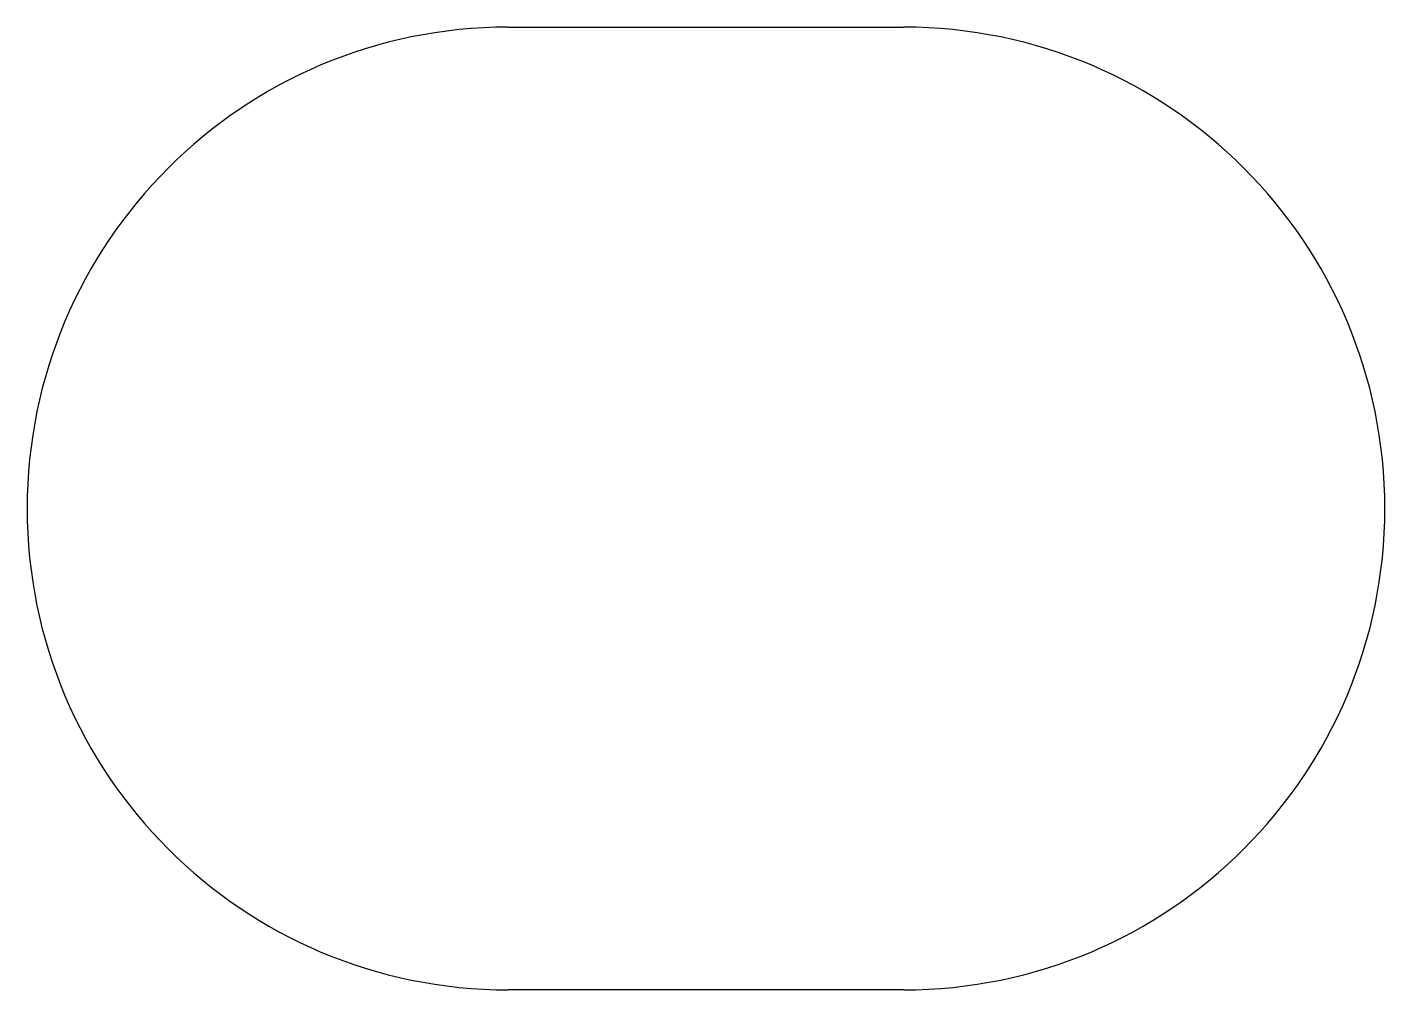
# Model space of a CAD drawing. Header units: inches. Extents: x -2.75 to 2.75, y -1.95 to 1.95.
import ezdxf

# ---------------------------------------------------------------- set-up
doc = ezdxf.new("R2010")
doc.units = ezdxf.units.IN

msp = doc.modelspace()

# ---------------------------------------------------------------- linework, layer by layer
for p, q in [((-0.8, 1.9461), (0.8, 1.9461)), ((0.8, -1.9461), (-0.8, -1.9461))]:
    msp.add_line(p, q)
for centre, start, end in [((-0.8, 0), 90, 270), ((0.8, 0), -90, 90)]:
    msp.add_arc(centre, 1.9461, start, end)

doc.saveas('drawing.dxf')
